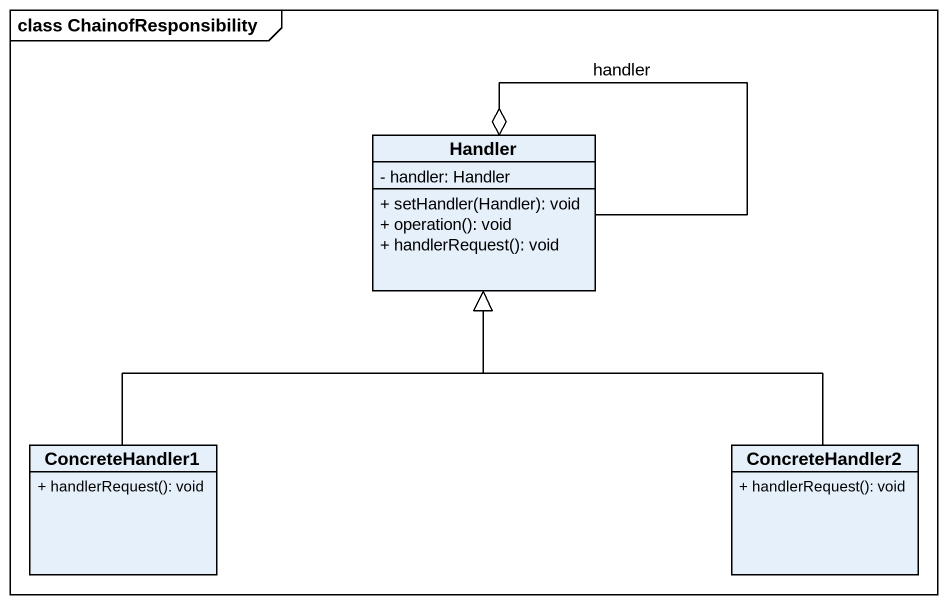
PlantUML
@startuml
mainframe class ChainofResponsibility
hide circle
hide empty members
skinparam classAttributeIconSize 0
class Handler {
  - handler: Handler
  + setHandler(Handler): void
  + operation(): void
  + handlerRequest(): void
}
class ConcreteHandler1 {
  + handlerRequest(): void
}
class ConcreteHandler2 {
  + handlerRequest(): void
}
Handler --o Handler : handler
ConcreteHandler1 -up-|> Handler
ConcreteHandler2 -up-|> Handler
@enduml
